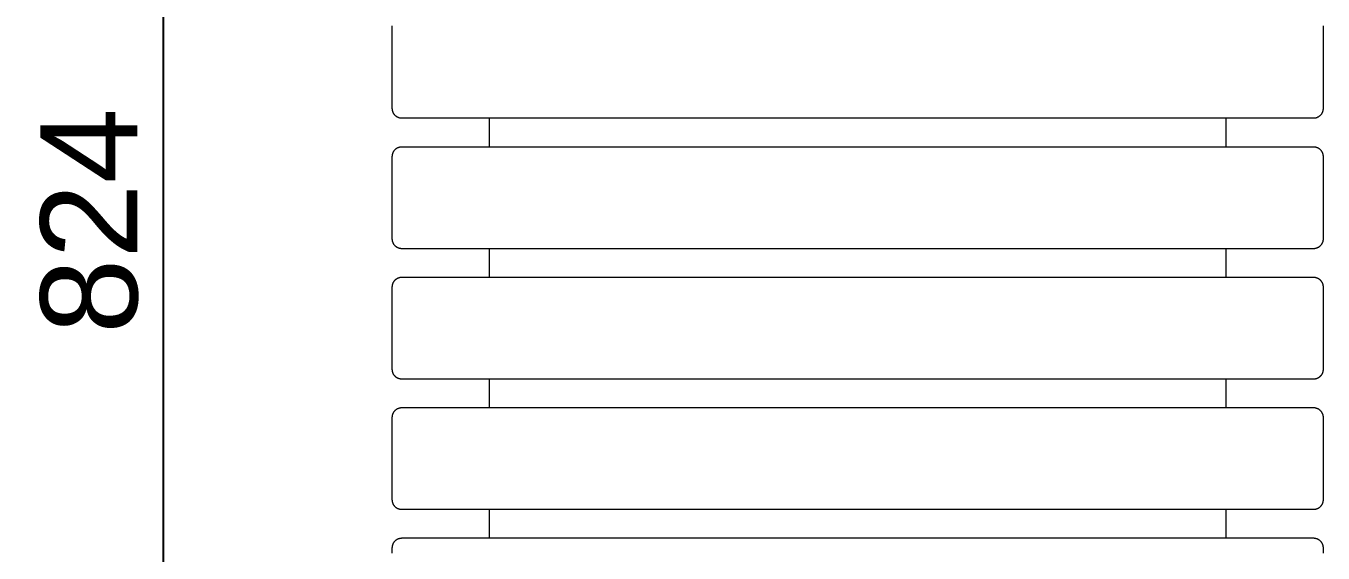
# Model space of a CAD drawing. Header units: millimetres. Extents: x -92 to 3826, y 8 to 2374.
# Drawn here: x -68 to 467, y 1484 to 1701 of the extents above; entities that cross this region are included whole.
import ezdxf

# ---------------------------------------------------------------- set-up
doc = ezdxf.new("R2010")
doc.units = ezdxf.units.MM
doc.layers.add('ZANO_R', color=7, linetype='Continuous', lineweight=0)
doc.layers.add('ZANO_W', color=1, linetype='Continuous', lineweight=0)
doc.styles.add('Arial', font='arial.ttf')
doc.styles.get("Standard").update_dxf_attribs({"font": 'ARIALUNI.TTF'})
doc.dimstyles.new('pl i ang', dxfattribs={"dimtxt": 50, "dimasz": 50, "dimexe": 1.25, "dimexo": 0.625, "dimgap": 10, "dimtad": 1, "dimtoh": 1, "dimtxsty": 'Standard', "dimcen": 2.5, "dimclrd": 1, "dimclre": 1, "dimclrt": 1, "dimadec": 0, "dimazin": 0, "dimtfac": 1, "dimtmove": 0, "dimatfit": 3, "dimfxl": 1, "dimarcsym": 1})

# ---------------------------------------------------------------- blocks, each defined once
blk = doc.blocks.new('*D403')
at = {"layer": 'ZANO_W', "color": 1, "lineweight": -2}
for p, q in [((74.82, 2032.53), (-21.67, 2032.53)), ((-11.67, 1992.53), (-11.67, 1248.93)), ((112.82, 1208.93), (-21.67, 1208.93))]:
    blk.add_line(p, q, dxfattribs=at)
at = {"layer": 'ZANO_W', "color": 1}
for points in [[(-5, 1992.53), (-18.34, 1992.53), (-11.67, 2032.53)], [(-18.34, 1248.93), (-5, 1248.93), (-11.67, 1208.93)]]:
    blk.add_solid(points, dxfattribs=at)
at = {"layer": 'ZANO_W', "color": 1, "insert": (-42.09, 1620.73), "char_height": 40, "attachment_point": 5, "rotation": 90, "style": 'Arial'}
blk.add_mtext('824', dxfattribs=at)

msp = doc.modelspace()

# ---------------------------------------------------------------- linework, layer by layer
at = {"layer": 'ZANO_R'}
for p, q in [((82.82, 1699.08), (82.82, 1701.31)), ((82.82, 1667.16), (82.82, 1699.08)), ((466.82, 1701.31), (466.82, 1699.08)), ((466.82, 1699.08), (466.82, 1667.16)), ((82.82, 1667.02), (82.82, 1667.16)), ((82.83, 1666.88), (82.82, 1667.02)), ((82.84, 1666.74), (82.83, 1666.88)), ((82.86, 1666.6), (82.84, 1666.74)), ((82.88, 1666.46), (82.86, 1666.6)), ((82.9, 1666.32), (82.88, 1666.46)), ((82.94, 1666.19), (82.9, 1666.32)), ((82.97, 1666.05), (82.94, 1666.19)), ((83.01, 1665.92), (82.97, 1666.05)), ((83.06, 1665.79), (83.01, 1665.92)), ((83.11, 1665.66), (83.06, 1665.79)), ((83.16, 1665.53), (83.11, 1665.66)), ((83.22, 1665.4), (83.16, 1665.53)), ((83.29, 1665.28), (83.22, 1665.4)), ((83.35, 1665.16), (83.29, 1665.28)), ((83.43, 1665.04), (83.35, 1665.16)), ((83.5, 1664.92), (83.43, 1665.04)), ((83.58, 1664.81), (83.5, 1664.92)), ((83.67, 1664.69), (83.58, 1664.81)), ((83.75, 1664.59), (83.67, 1664.69)), ((83.85, 1664.48), (83.75, 1664.59)), ((83.94, 1664.38), (83.85, 1664.48)), ((84.04, 1664.28), (83.94, 1664.38)), ((465.69, 1664.38), (465.6, 1664.28)), ((465.79, 1664.48), (465.69, 1664.38)), ((465.88, 1664.59), (465.79, 1664.48)), ((465.97, 1664.69), (465.88, 1664.59)), ((466.05, 1664.81), (465.97, 1664.69)), ((466.13, 1664.92), (466.05, 1664.81)), ((466.21, 1665.04), (466.13, 1664.92)), ((466.28, 1665.16), (466.21, 1665.04)), ((466.35, 1665.28), (466.28, 1665.16)), ((466.41, 1665.4), (466.35, 1665.28)), ((466.47, 1665.53), (466.41, 1665.4)), ((466.53, 1665.66), (466.47, 1665.53)), ((466.58, 1665.79), (466.53, 1665.66)), ((466.62, 1665.92), (466.58, 1665.79)), ((466.66, 1666.05), (466.62, 1665.92)), ((466.7, 1666.19), (466.66, 1666.05)), ((466.73, 1666.32), (466.7, 1666.19)), ((466.76, 1666.46), (466.73, 1666.32)), ((466.78, 1666.6), (466.76, 1666.46)), ((466.8, 1666.74), (466.78, 1666.6)), ((466.81, 1666.88), (466.8, 1666.74)), ((466.82, 1667.16), (466.81, 1667.02)), ((466.81, 1667.02), (466.81, 1666.88)), ((84.14, 1664.18), (84.04, 1664.28)), ((84.25, 1664.09), (84.14, 1664.18)), ((84.35, 1664), (84.25, 1664.09)), ((84.47, 1663.92), (84.35, 1664)), ((84.58, 1663.84), (84.47, 1663.92)), ((84.7, 1663.76), (84.58, 1663.84)), ((84.82, 1663.69), (84.7, 1663.76)), ((84.94, 1663.63), (84.82, 1663.69)), ((85.06, 1663.56), (84.94, 1663.63)), ((85.19, 1663.5), (85.06, 1663.56)), ((85.32, 1663.45), (85.19, 1663.5)), ((85.45, 1663.4), (85.32, 1663.45)), ((85.58, 1663.35), (85.45, 1663.4)), ((85.71, 1663.31), (85.58, 1663.35)), ((85.85, 1663.28), (85.71, 1663.31)), ((85.99, 1663.24), (85.85, 1663.28)), ((86.12, 1663.22), (85.99, 1663.24)), ((86.26, 1663.2), (86.12, 1663.22)), ((86.4, 1663.18), (86.26, 1663.2)), ((86.54, 1663.17), (86.4, 1663.18)), ((86.68, 1663.16), (86.54, 1663.17)), ((86.82, 1663.16), (86.68, 1663.16)), ((462.82, 1663.16), (86.82, 1663.16)), ((122.82, 1663.16), (122.82, 1651.44)), ((426.82, 1651.44), (426.82, 1663.16)), ((462.96, 1663.16), (462.82, 1663.16)), ((463.1, 1663.17), (462.96, 1663.16)), ((463.24, 1663.18), (463.1, 1663.17)), ((463.37, 1663.2), (463.24, 1663.18)), ((463.51, 1663.22), (463.37, 1663.2)), ((463.65, 1663.24), (463.51, 1663.22)), ((463.78, 1663.28), (463.65, 1663.24)), ((463.92, 1663.31), (463.78, 1663.28)), ((464.05, 1663.35), (463.92, 1663.31)), ((464.19, 1663.4), (464.05, 1663.35)), ((464.32, 1663.45), (464.19, 1663.4)), ((464.44, 1663.5), (464.32, 1663.45)), ((464.57, 1663.56), (464.44, 1663.5)), ((464.69, 1663.63), (464.57, 1663.56)), ((464.82, 1663.69), (464.69, 1663.63)), ((464.94, 1663.76), (464.82, 1663.69)), ((465.05, 1663.84), (464.94, 1663.76)), ((465.17, 1663.92), (465.05, 1663.84)), ((465.28, 1664), (465.17, 1663.92)), ((465.39, 1664.09), (465.28, 1664)), ((465.49, 1664.18), (465.39, 1664.09)), ((465.6, 1664.28), (465.49, 1664.18)), ((82.9, 1648.26), (82.93, 1648.39)), ((82.93, 1648.39), (82.97, 1648.52)), ((82.97, 1648.52), (83, 1648.65)), ((83, 1648.65), (83.05, 1648.78)), ((83.05, 1648.78), (83.1, 1648.91)), ((83.1, 1648.91), (83.15, 1649.04)), ((83.15, 1649.04), (83.2, 1649.16)), ((83.2, 1649.16), (83.27, 1649.28)), ((83.27, 1649.28), (83.33, 1649.4)), ((83.33, 1649.4), (83.4, 1649.52)), ((83.4, 1649.52), (83.47, 1649.64)), ((83.47, 1649.64), (83.55, 1649.75)), ((83.55, 1649.75), (83.63, 1649.86)), ((83.63, 1649.86), (83.71, 1649.97)), ((83.71, 1649.97), (83.8, 1650.07)), ((83.8, 1650.07), (83.89, 1650.17)), ((83.89, 1650.17), (83.99, 1650.27)), ((83.99, 1650.27), (84.09, 1650.37)), ((84.09, 1650.37), (84.19, 1650.46)), ((84.19, 1650.46), (84.29, 1650.55)), ((84.29, 1650.55), (84.4, 1650.63)), ((84.4, 1650.63), (84.51, 1650.71)), ((84.51, 1650.71), (84.62, 1650.79)), ((84.62, 1650.79), (84.74, 1650.86)), ((84.74, 1650.86), (84.86, 1650.93)), ((84.86, 1650.93), (84.98, 1650.99)), ((84.98, 1650.99), (85.1, 1651.06)), ((85.1, 1651.06), (85.22, 1651.11)), ((85.22, 1651.11), (85.35, 1651.16)), ((85.35, 1651.16), (85.48, 1651.21)), ((85.48, 1651.21), (85.61, 1651.26)), ((85.61, 1651.26), (85.74, 1651.29)), ((85.74, 1651.29), (85.87, 1651.33)), ((85.87, 1651.33), (86, 1651.36)), ((86, 1651.36), (86.14, 1651.38)), ((86.14, 1651.38), (86.27, 1651.41)), ((86.27, 1651.41), (86.41, 1651.42)), ((86.41, 1651.42), (86.54, 1651.43)), ((86.54, 1651.43), (86.68, 1651.44)), ((86.68, 1651.44), (86.82, 1651.44)), ((86.82, 1651.44), (462.82, 1651.44)), ((462.82, 1651.44), (462.95, 1651.44)), ((462.95, 1651.44), (463.09, 1651.43)), ((463.09, 1651.43), (463.23, 1651.42)), ((463.23, 1651.42), (463.36, 1651.41)), ((463.36, 1651.41), (463.5, 1651.38)), ((463.5, 1651.38), (463.63, 1651.36)), ((463.63, 1651.36), (463.76, 1651.33)), ((463.76, 1651.33), (463.9, 1651.29)), ((463.9, 1651.29), (464.03, 1651.26)), ((464.03, 1651.26), (464.16, 1651.21)), ((464.16, 1651.21), (464.28, 1651.16)), ((464.28, 1651.16), (464.41, 1651.11)), ((464.41, 1651.11), (464.54, 1651.06)), ((464.54, 1651.06), (464.66, 1650.99)), ((464.66, 1650.99), (464.78, 1650.93)), ((464.78, 1650.93), (464.9, 1650.86)), ((464.9, 1650.86), (465.01, 1650.79)), ((465.01, 1650.79), (465.12, 1650.71)), ((465.12, 1650.71), (465.23, 1650.63)), ((465.23, 1650.63), (465.34, 1650.55)), ((465.34, 1650.55), (465.45, 1650.46)), ((465.45, 1650.46), (465.55, 1650.37)), ((465.55, 1650.37), (465.65, 1650.27)), ((465.65, 1650.27), (465.74, 1650.17)), ((465.74, 1650.17), (465.83, 1650.07)), ((465.83, 1650.07), (465.92, 1649.97)), ((465.92, 1649.97), (466, 1649.86)), ((466, 1649.86), (466.09, 1649.75)), ((466.09, 1649.75), (466.16, 1649.64)), ((466.16, 1649.64), (466.23, 1649.52)), ((466.23, 1649.52), (466.3, 1649.4)), ((466.3, 1649.4), (466.37, 1649.28)), ((466.37, 1649.28), (466.43, 1649.16)), ((466.43, 1649.16), (466.49, 1649.04)), ((466.49, 1649.04), (466.54, 1648.91)), ((466.54, 1648.91), (466.59, 1648.78)), ((466.59, 1648.78), (466.63, 1648.65)), ((466.63, 1648.65), (466.67, 1648.52)), ((466.67, 1648.52), (466.7, 1648.39)), ((466.7, 1648.39), (466.73, 1648.26)), ((82.82, 1647.58), (82.83, 1647.72)), ((82.82, 1647.44), (82.82, 1647.58)), ((82.82, 1645.21), (82.82, 1647.44)), ((82.82, 1613.29), (82.82, 1645.21)), ((82.83, 1647.72), (82.84, 1647.85)), ((82.84, 1647.85), (82.85, 1647.99)), ((82.85, 1647.99), (82.88, 1648.12)), ((82.88, 1648.12), (82.9, 1648.26)), ((466.73, 1648.26), (466.76, 1648.12)), ((466.76, 1648.12), (466.78, 1647.99)), ((466.78, 1647.99), (466.8, 1647.85)), ((466.8, 1647.85), (466.81, 1647.72)), ((466.81, 1647.72), (466.81, 1647.58)), ((466.81, 1647.58), (466.82, 1647.44)), ((466.82, 1647.44), (466.82, 1645.21)), ((466.82, 1645.21), (466.82, 1613.29)), ((82.82, 1613.15), (82.82, 1613.29)), ((82.83, 1613.02), (82.82, 1613.15)), ((82.84, 1612.88), (82.83, 1613.02)), ((82.85, 1612.74), (82.84, 1612.88)), ((82.88, 1612.61), (82.85, 1612.74)), ((82.9, 1612.47), (82.88, 1612.61)), ((82.93, 1612.34), (82.9, 1612.47)), ((82.97, 1612.21), (82.93, 1612.34)), ((83, 1612.08), (82.97, 1612.21)), ((83.05, 1611.95), (83, 1612.08)), ((83.1, 1611.82), (83.05, 1611.95)), ((83.15, 1611.69), (83.1, 1611.82)), ((83.2, 1611.57), (83.15, 1611.69)), ((83.27, 1611.45), (83.2, 1611.57)), ((83.33, 1611.33), (83.27, 1611.45)), ((83.4, 1611.21), (83.33, 1611.33)), ((83.47, 1611.09), (83.4, 1611.21)), ((83.55, 1610.98), (83.47, 1611.09)), ((83.63, 1610.87), (83.55, 1610.98)), ((83.71, 1610.76), (83.63, 1610.87)), ((466, 1610.87), (465.92, 1610.76)), ((466.09, 1610.98), (466, 1610.87)), ((466.16, 1611.09), (466.09, 1610.98)), ((466.23, 1611.21), (466.16, 1611.09)), ((466.3, 1611.33), (466.23, 1611.21)), ((466.37, 1611.45), (466.3, 1611.33)), ((466.43, 1611.57), (466.37, 1611.45)), ((466.49, 1611.69), (466.43, 1611.57)), ((466.54, 1611.82), (466.49, 1611.69)), ((466.59, 1611.95), (466.54, 1611.82)), ((466.63, 1612.08), (466.59, 1611.95)), ((466.67, 1612.21), (466.63, 1612.08)), ((466.7, 1612.34), (466.67, 1612.21)), ((466.73, 1612.47), (466.7, 1612.34)), ((466.76, 1612.61), (466.73, 1612.47)), ((466.78, 1612.74), (466.76, 1612.61)), ((466.8, 1612.88), (466.78, 1612.74)), ((466.81, 1613.02), (466.8, 1612.88)), ((466.82, 1613.29), (466.81, 1613.15)), ((466.81, 1613.15), (466.81, 1613.02)), ((83.8, 1610.66), (83.71, 1610.76)), ((83.89, 1610.56), (83.8, 1610.66)), ((83.99, 1610.46), (83.89, 1610.56)), ((84.09, 1610.37), (83.99, 1610.46)), ((84.19, 1610.27), (84.09, 1610.37)), ((84.29, 1610.19), (84.19, 1610.27)), ((84.4, 1610.1), (84.29, 1610.19)), ((84.51, 1610.02), (84.4, 1610.1)), ((84.62, 1609.94), (84.51, 1610.02)), ((84.74, 1609.87), (84.62, 1609.94)), ((84.86, 1609.8), (84.74, 1609.87)), ((84.98, 1609.74), (84.86, 1609.8)), ((85.1, 1609.68), (84.98, 1609.74)), ((85.22, 1609.62), (85.1, 1609.68)), ((85.35, 1609.57), (85.22, 1609.62)), ((85.48, 1609.52), (85.35, 1609.57)), ((85.61, 1609.48), (85.48, 1609.52)), ((85.74, 1609.44), (85.61, 1609.48)), ((85.87, 1609.4), (85.74, 1609.44)), ((86, 1609.37), (85.87, 1609.4)), ((86.14, 1609.35), (86, 1609.37)), ((86.27, 1609.33), (86.14, 1609.35)), ((86.41, 1609.31), (86.27, 1609.33)), ((86.54, 1609.3), (86.41, 1609.31)), ((86.68, 1609.29), (86.54, 1609.3)), ((86.82, 1609.29), (86.68, 1609.29)), ((462.82, 1609.29), (86.82, 1609.29)), ((122.82, 1609.29), (122.82, 1597.57)), ((426.82, 1597.57), (426.82, 1609.29)), ((462.95, 1609.29), (462.82, 1609.29)), ((463.09, 1609.3), (462.95, 1609.29)), ((463.23, 1609.31), (463.09, 1609.3)), ((463.36, 1609.33), (463.23, 1609.31)), ((463.5, 1609.35), (463.36, 1609.33)), ((463.63, 1609.37), (463.5, 1609.35)), ((463.76, 1609.4), (463.63, 1609.37)), ((463.9, 1609.44), (463.76, 1609.4)), ((464.03, 1609.48), (463.9, 1609.44)), ((464.16, 1609.52), (464.03, 1609.48)), ((464.28, 1609.57), (464.16, 1609.52)), ((464.41, 1609.62), (464.28, 1609.57)), ((464.54, 1609.68), (464.41, 1609.62)), ((464.66, 1609.74), (464.54, 1609.68)), ((464.78, 1609.8), (464.66, 1609.74)), ((464.9, 1609.87), (464.78, 1609.8)), ((465.01, 1609.94), (464.9, 1609.87)), ((465.12, 1610.02), (465.01, 1609.94)), ((465.23, 1610.1), (465.12, 1610.02)), ((465.34, 1610.19), (465.23, 1610.1)), ((465.45, 1610.27), (465.34, 1610.19)), ((465.55, 1610.37), (465.45, 1610.27)), ((465.65, 1610.46), (465.55, 1610.37)), ((465.74, 1610.56), (465.65, 1610.46)), ((465.83, 1610.66), (465.74, 1610.56)), ((465.92, 1610.76), (465.83, 1610.66)), ((82.97, 1594.65), (83, 1594.78)), ((83, 1594.78), (83.05, 1594.91)), ((83.05, 1594.91), (83.1, 1595.04)), ((83.1, 1595.04), (83.15, 1595.17)), ((83.15, 1595.17), (83.2, 1595.29)), ((83.2, 1595.29), (83.27, 1595.41)), ((83.27, 1595.41), (83.33, 1595.53)), ((83.33, 1595.53), (83.4, 1595.65)), ((83.4, 1595.65), (83.47, 1595.77)), ((83.47, 1595.77), (83.55, 1595.88)), ((83.55, 1595.88), (83.63, 1595.99)), ((83.63, 1595.99), (83.71, 1596.1)), ((83.71, 1596.1), (83.8, 1596.2)), ((83.8, 1596.2), (83.89, 1596.3)), ((83.89, 1596.3), (83.99, 1596.4)), ((83.99, 1596.4), (84.09, 1596.5)), ((84.09, 1596.5), (84.19, 1596.59)), ((84.19, 1596.59), (84.29, 1596.68)), ((84.29, 1596.68), (84.4, 1596.76)), ((84.4, 1596.76), (84.51, 1596.84)), ((84.51, 1596.84), (84.62, 1596.92)), ((84.62, 1596.92), (84.74, 1596.99)), ((84.74, 1596.99), (84.86, 1597.06)), ((84.86, 1597.06), (84.98, 1597.13)), ((84.98, 1597.13), (85.1, 1597.19)), ((85.1, 1597.19), (85.22, 1597.24)), ((85.22, 1597.24), (85.35, 1597.3)), ((85.35, 1597.3), (85.48, 1597.34)), ((85.48, 1597.34), (85.61, 1597.39)), ((85.61, 1597.39), (85.74, 1597.43)), ((85.74, 1597.43), (85.87, 1597.46)), ((85.87, 1597.46), (86, 1597.49)), ((86, 1597.49), (86.14, 1597.52)), ((86.14, 1597.52), (86.27, 1597.54)), ((86.27, 1597.54), (86.41, 1597.55)), ((86.41, 1597.55), (86.54, 1597.57)), ((86.54, 1597.57), (86.68, 1597.57)), ((86.68, 1597.57), (86.82, 1597.57)), ((86.82, 1597.57), (462.82, 1597.57)), ((462.82, 1597.57), (462.95, 1597.57)), ((462.95, 1597.57), (463.09, 1597.57)), ((463.09, 1597.57), (463.23, 1597.55)), ((463.23, 1597.55), (463.36, 1597.54)), ((463.36, 1597.54), (463.5, 1597.52)), ((463.5, 1597.52), (463.63, 1597.49)), ((463.63, 1597.49), (463.76, 1597.46)), ((463.76, 1597.46), (463.9, 1597.43)), ((463.9, 1597.43), (464.03, 1597.39)), ((464.03, 1597.39), (464.16, 1597.34)), ((464.16, 1597.34), (464.28, 1597.3)), ((464.28, 1597.3), (464.41, 1597.24)), ((464.41, 1597.24), (464.54, 1597.19)), ((464.54, 1597.19), (464.66, 1597.13)), ((464.66, 1597.13), (464.78, 1597.06)), ((464.78, 1597.06), (464.9, 1596.99)), ((464.9, 1596.99), (465.01, 1596.92)), ((465.01, 1596.92), (465.12, 1596.84)), ((465.12, 1596.84), (465.23, 1596.76)), ((465.23, 1596.76), (465.34, 1596.68)), ((465.34, 1596.68), (465.45, 1596.59)), ((465.45, 1596.59), (465.55, 1596.5)), ((465.55, 1596.5), (465.65, 1596.4)), ((465.65, 1596.4), (465.74, 1596.3)), ((465.74, 1596.3), (465.83, 1596.2)), ((465.83, 1596.2), (465.92, 1596.1)), ((465.92, 1596.1), (466, 1595.99)), ((466, 1595.99), (466.09, 1595.88)), ((466.09, 1595.88), (466.16, 1595.77)), ((466.16, 1595.77), (466.23, 1595.65)), ((466.23, 1595.65), (466.3, 1595.53)), ((466.3, 1595.53), (466.37, 1595.41)), ((466.37, 1595.41), (466.43, 1595.29)), ((466.43, 1595.29), (466.49, 1595.17)), ((466.49, 1595.17), (466.54, 1595.04)), ((466.54, 1595.04), (466.59, 1594.91)), ((466.59, 1594.91), (466.63, 1594.78)), ((466.63, 1594.78), (466.67, 1594.65)), ((82.82, 1593.71), (82.83, 1593.85)), ((82.82, 1593.57), (82.82, 1593.71)), ((82.82, 1591.34), (82.82, 1593.57)), ((82.82, 1559.42), (82.82, 1591.34)), ((82.83, 1593.85), (82.84, 1593.98)), ((82.84, 1593.98), (82.85, 1594.12)), ((82.85, 1594.12), (82.88, 1594.25)), ((82.88, 1594.25), (82.9, 1594.39)), ((82.9, 1594.39), (82.93, 1594.52)), ((82.93, 1594.52), (82.97, 1594.65)), ((466.67, 1594.65), (466.7, 1594.52)), ((466.7, 1594.52), (466.73, 1594.39)), ((466.73, 1594.39), (466.76, 1594.25)), ((466.76, 1594.25), (466.78, 1594.12)), ((466.78, 1594.12), (466.8, 1593.98)), ((466.8, 1593.98), (466.81, 1593.85)), ((466.81, 1593.85), (466.81, 1593.71)), ((466.81, 1593.71), (466.82, 1593.57)), ((466.82, 1593.57), (466.82, 1591.34)), ((466.82, 1591.34), (466.82, 1559.42)), ((82.82, 1559.28), (82.82, 1559.42)), ((82.83, 1559.14), (82.82, 1559.28)), ((82.84, 1559), (82.83, 1559.14)), ((82.86, 1558.86), (82.84, 1559)), ((82.88, 1558.72), (82.86, 1558.86)), ((82.9, 1558.59), (82.88, 1558.72)), ((82.94, 1558.45), (82.9, 1558.59)), ((82.97, 1558.32), (82.94, 1558.45)), ((83.01, 1558.18), (82.97, 1558.32)), ((83.06, 1558.05), (83.01, 1558.18)), ((83.11, 1557.92), (83.06, 1558.05)), ((83.16, 1557.79), (83.11, 1557.92)), ((83.22, 1557.67), (83.16, 1557.79)), ((83.29, 1557.54), (83.22, 1557.67)), ((83.35, 1557.42), (83.29, 1557.54)), ((83.43, 1557.3), (83.35, 1557.42)), ((466.28, 1557.42), (466.21, 1557.3)), ((466.35, 1557.54), (466.28, 1557.42)), ((466.41, 1557.67), (466.35, 1557.54)), ((466.47, 1557.79), (466.41, 1557.67)), ((466.53, 1557.92), (466.47, 1557.79)), ((466.58, 1558.05), (466.53, 1557.92)), ((466.62, 1558.18), (466.58, 1558.05)), ((466.66, 1558.32), (466.62, 1558.18)), ((466.7, 1558.45), (466.66, 1558.32)), ((466.73, 1558.59), (466.7, 1558.45)), ((466.76, 1558.72), (466.73, 1558.59)), ((466.78, 1558.86), (466.76, 1558.72)), ((466.8, 1559), (466.78, 1558.86)), ((466.81, 1559.14), (466.8, 1559)), ((466.82, 1559.42), (466.81, 1559.28)), ((466.81, 1559.28), (466.81, 1559.14)), ((83.5, 1557.18), (83.43, 1557.3)), ((83.58, 1557.07), (83.5, 1557.18)), ((83.67, 1556.96), (83.58, 1557.07)), ((83.75, 1556.85), (83.67, 1556.96)), ((83.85, 1556.74), (83.75, 1556.85)), ((83.94, 1556.64), (83.85, 1556.74)), ((84.04, 1556.54), (83.94, 1556.64)), ((84.14, 1556.45), (84.04, 1556.54)), ((84.25, 1556.36), (84.14, 1556.45)), ((84.35, 1556.27), (84.25, 1556.36)), ((84.47, 1556.18), (84.35, 1556.27)), ((84.58, 1556.1), (84.47, 1556.18)), ((84.7, 1556.03), (84.58, 1556.1)), ((84.82, 1555.96), (84.7, 1556.03)), ((84.94, 1555.89), (84.82, 1555.96)), ((85.06, 1555.82), (84.94, 1555.89)), ((85.19, 1555.77), (85.06, 1555.82)), ((85.32, 1555.71), (85.19, 1555.77)), ((85.45, 1555.66), (85.32, 1555.71)), ((85.58, 1555.62), (85.45, 1555.66)), ((85.71, 1555.58), (85.58, 1555.62)), ((85.85, 1555.54), (85.71, 1555.58)), ((85.99, 1555.51), (85.85, 1555.54)), ((86.12, 1555.48), (85.99, 1555.51)), ((86.26, 1555.46), (86.12, 1555.48)), ((86.4, 1555.44), (86.26, 1555.46)), ((86.54, 1555.43), (86.4, 1555.44)), ((86.68, 1555.42), (86.54, 1555.43)), ((86.82, 1555.42), (86.68, 1555.42)), ((462.82, 1555.42), (86.82, 1555.42)), ((122.82, 1555.42), (122.82, 1543.71)), ((426.82, 1543.71), (426.82, 1555.42)), ((462.96, 1555.42), (462.82, 1555.42)), ((463.1, 1555.43), (462.96, 1555.42)), ((463.24, 1555.44), (463.1, 1555.43)), ((463.37, 1555.46), (463.24, 1555.44)), ((463.51, 1555.48), (463.37, 1555.46)), ((463.65, 1555.51), (463.51, 1555.48)), ((463.78, 1555.54), (463.65, 1555.51)), ((463.92, 1555.58), (463.78, 1555.54)), ((464.05, 1555.62), (463.92, 1555.58)), ((464.19, 1555.66), (464.05, 1555.62)), ((464.32, 1555.71), (464.19, 1555.66)), ((464.44, 1555.77), (464.32, 1555.71)), ((464.57, 1555.82), (464.44, 1555.77)), ((464.69, 1555.89), (464.57, 1555.82)), ((464.82, 1555.96), (464.69, 1555.89)), ((464.94, 1556.03), (464.82, 1555.96)), ((465.05, 1556.1), (464.94, 1556.03)), ((465.17, 1556.18), (465.05, 1556.1)), ((465.28, 1556.27), (465.17, 1556.18)), ((465.39, 1556.36), (465.28, 1556.27)), ((465.49, 1556.45), (465.39, 1556.36)), ((465.6, 1556.54), (465.49, 1556.45)), ((465.69, 1556.64), (465.6, 1556.54)), ((465.79, 1556.74), (465.69, 1556.64)), ((465.88, 1556.85), (465.79, 1556.74)), ((465.97, 1556.96), (465.88, 1556.85)), ((466.05, 1557.07), (465.97, 1556.96)), ((466.13, 1557.18), (466.05, 1557.07)), ((466.21, 1557.3), (466.13, 1557.18)), ((83.1, 1541.17), (83.15, 1541.3)), ((83.15, 1541.3), (83.2, 1541.42)), ((83.2, 1541.42), (83.27, 1541.55)), ((83.27, 1541.55), (83.33, 1541.67)), ((83.33, 1541.67), (83.4, 1541.78)), ((83.4, 1541.78), (83.47, 1541.9)), ((83.47, 1541.9), (83.55, 1542.01)), ((83.55, 1542.01), (83.63, 1542.12)), ((83.63, 1542.12), (83.71, 1542.23)), ((83.71, 1542.23), (83.8, 1542.33)), ((83.8, 1542.33), (83.89, 1542.44)), ((83.89, 1542.44), (83.99, 1542.53)), ((83.99, 1542.53), (84.09, 1542.63)), ((84.09, 1542.63), (84.19, 1542.72)), ((84.19, 1542.72), (84.29, 1542.81)), ((84.29, 1542.81), (84.4, 1542.89)), ((84.4, 1542.89), (84.51, 1542.97)), ((84.51, 1542.97), (84.62, 1543.05)), ((84.62, 1543.05), (84.74, 1543.12)), ((84.74, 1543.12), (84.86, 1543.19)), ((84.86, 1543.19), (84.98, 1543.26)), ((84.98, 1543.26), (85.1, 1543.32)), ((85.1, 1543.32), (85.22, 1543.37)), ((85.22, 1543.37), (85.35, 1543.43)), ((85.35, 1543.43), (85.48, 1543.47)), ((85.48, 1543.47), (85.61, 1543.52)), ((85.61, 1543.52), (85.74, 1543.56)), ((85.74, 1543.56), (85.87, 1543.59)), ((85.87, 1543.59), (86, 1543.62)), ((86, 1543.62), (86.14, 1543.65)), ((86.14, 1543.65), (86.27, 1543.67)), ((86.27, 1543.67), (86.41, 1543.68)), ((86.41, 1543.68), (86.54, 1543.7)), ((86.54, 1543.7), (86.68, 1543.7)), ((86.68, 1543.7), (86.82, 1543.71)), ((86.82, 1543.71), (462.82, 1543.71)), ((462.82, 1543.71), (462.95, 1543.7)), ((462.95, 1543.7), (463.09, 1543.7)), ((463.09, 1543.7), (463.23, 1543.68)), ((463.23, 1543.68), (463.36, 1543.67)), ((463.36, 1543.67), (463.5, 1543.65)), ((463.5, 1543.65), (463.63, 1543.62)), ((463.63, 1543.62), (463.76, 1543.59)), ((463.76, 1543.59), (463.9, 1543.56)), ((463.9, 1543.56), (464.03, 1543.52)), ((464.03, 1543.52), (464.16, 1543.47)), ((464.16, 1543.47), (464.28, 1543.43)), ((464.28, 1543.43), (464.41, 1543.37)), ((464.41, 1543.37), (464.54, 1543.32)), ((464.54, 1543.32), (464.66, 1543.26)), ((464.66, 1543.26), (464.78, 1543.19)), ((464.78, 1543.19), (464.9, 1543.12)), ((464.9, 1543.12), (465.01, 1543.05)), ((465.01, 1543.05), (465.12, 1542.97)), ((465.12, 1542.97), (465.23, 1542.89)), ((465.23, 1542.89), (465.34, 1542.81)), ((465.34, 1542.81), (465.45, 1542.72)), ((465.45, 1542.72), (465.55, 1542.63)), ((465.55, 1542.63), (465.65, 1542.53)), ((465.65, 1542.53), (465.74, 1542.44)), ((465.74, 1542.44), (465.83, 1542.33)), ((465.83, 1542.33), (465.92, 1542.23)), ((465.92, 1542.23), (466, 1542.12)), ((466, 1542.12), (466.09, 1542.01)), ((466.09, 1542.01), (466.16, 1541.9)), ((466.16, 1541.9), (466.23, 1541.78)), ((466.23, 1541.78), (466.3, 1541.67)), ((466.3, 1541.67), (466.37, 1541.55)), ((466.37, 1541.55), (466.43, 1541.42)), ((466.43, 1541.42), (466.49, 1541.3)), ((466.49, 1541.3), (466.54, 1541.17)), ((82.82, 1539.84), (82.83, 1539.98)), ((82.82, 1539.71), (82.82, 1539.84)), ((82.82, 1537.47), (82.82, 1539.71)), ((82.82, 1505.55), (82.82, 1537.47)), ((82.83, 1539.98), (82.84, 1540.11)), ((82.84, 1540.11), (82.85, 1540.25)), ((82.85, 1540.25), (82.88, 1540.39)), ((82.88, 1540.39), (82.9, 1540.52)), ((82.9, 1540.52), (82.93, 1540.65)), ((82.93, 1540.65), (82.97, 1540.79)), ((82.97, 1540.79), (83, 1540.92)), ((83, 1540.92), (83.05, 1541.05)), ((83.05, 1541.05), (83.1, 1541.17)), ((466.54, 1541.17), (466.59, 1541.05)), ((466.59, 1541.05), (466.63, 1540.92)), ((466.63, 1540.92), (466.67, 1540.79)), ((466.67, 1540.79), (466.7, 1540.65)), ((466.7, 1540.65), (466.73, 1540.52)), ((466.73, 1540.52), (466.76, 1540.39)), ((466.76, 1540.39), (466.78, 1540.25)), ((466.78, 1540.25), (466.8, 1540.11)), ((466.8, 1540.11), (466.81, 1539.98)), ((466.81, 1539.98), (466.81, 1539.84)), ((466.81, 1539.84), (466.82, 1539.71)), ((466.82, 1539.71), (466.82, 1537.47)), ((466.82, 1537.47), (466.82, 1505.55)), ((82.82, 1505.42), (82.82, 1505.55)), ((82.83, 1505.28), (82.82, 1505.42)), ((82.84, 1505.14), (82.83, 1505.28)), ((82.85, 1505.01), (82.84, 1505.14)), ((82.88, 1504.87), (82.85, 1505.01)), ((82.9, 1504.74), (82.88, 1504.87)), ((82.93, 1504.6), (82.9, 1504.74)), ((82.97, 1504.47), (82.93, 1504.6)), ((83, 1504.34), (82.97, 1504.47)), ((83.05, 1504.21), (83, 1504.34)), ((83.1, 1504.08), (83.05, 1504.21)), ((83.15, 1503.96), (83.1, 1504.08)), ((83.2, 1503.83), (83.15, 1503.96)), ((83.27, 1503.71), (83.2, 1503.83)), ((466.43, 1503.83), (466.37, 1503.71)), ((466.49, 1503.96), (466.43, 1503.83)), ((466.54, 1504.08), (466.49, 1503.96)), ((466.59, 1504.21), (466.54, 1504.08)), ((466.63, 1504.34), (466.59, 1504.21)), ((466.67, 1504.47), (466.63, 1504.34)), ((466.7, 1504.6), (466.67, 1504.47)), ((466.73, 1504.74), (466.7, 1504.6)), ((466.76, 1504.87), (466.73, 1504.74)), ((466.78, 1505.01), (466.76, 1504.87)), ((466.8, 1505.14), (466.78, 1505.01)), ((466.81, 1505.28), (466.8, 1505.14)), ((466.82, 1505.55), (466.81, 1505.42)), ((466.81, 1505.42), (466.81, 1505.28)), ((83.33, 1503.59), (83.27, 1503.71)), ((83.4, 1503.47), (83.33, 1503.59)), ((83.47, 1503.36), (83.4, 1503.47)), ((83.55, 1503.24), (83.47, 1503.36)), ((83.63, 1503.13), (83.55, 1503.24)), ((83.71, 1503.03), (83.63, 1503.13)), ((83.8, 1502.92), (83.71, 1503.03)), ((83.89, 1502.82), (83.8, 1502.92)), ((83.99, 1502.72), (83.89, 1502.82)), ((84.09, 1502.63), (83.99, 1502.72)), ((84.19, 1502.54), (84.09, 1502.63)), ((84.29, 1502.45), (84.19, 1502.54)), ((84.4, 1502.36), (84.29, 1502.45)), ((84.51, 1502.28), (84.4, 1502.36)), ((84.62, 1502.21), (84.51, 1502.28)), ((84.74, 1502.13), (84.62, 1502.21)), ((84.86, 1502.07), (84.74, 1502.13)), ((84.98, 1502), (84.86, 1502.07)), ((85.1, 1501.94), (84.98, 1502)), ((85.22, 1501.88), (85.1, 1501.94)), ((85.35, 1501.83), (85.22, 1501.88)), ((85.48, 1501.78), (85.35, 1501.83)), ((85.61, 1501.74), (85.48, 1501.78)), ((85.74, 1501.7), (85.61, 1501.74)), ((85.87, 1501.67), (85.74, 1501.7)), ((86, 1501.64), (85.87, 1501.67)), ((86.14, 1501.61), (86, 1501.64)), ((86.27, 1501.59), (86.14, 1501.61)), ((86.41, 1501.57), (86.27, 1501.59)), ((86.54, 1501.56), (86.41, 1501.57)), ((86.68, 1501.55), (86.54, 1501.56)), ((86.82, 1501.55), (86.68, 1501.55)), ((462.82, 1501.55), (86.82, 1501.55)), ((122.82, 1501.55), (122.82, 1489.84)), ((426.82, 1489.84), (426.82, 1501.55)), ((462.95, 1501.55), (462.82, 1501.55)), ((463.09, 1501.56), (462.95, 1501.55)), ((463.23, 1501.57), (463.09, 1501.56)), ((463.36, 1501.59), (463.23, 1501.57)), ((463.5, 1501.61), (463.36, 1501.59)), ((463.63, 1501.64), (463.5, 1501.61)), ((463.76, 1501.67), (463.63, 1501.64)), ((463.9, 1501.7), (463.76, 1501.67)), ((464.03, 1501.74), (463.9, 1501.7)), ((464.16, 1501.78), (464.03, 1501.74)), ((464.28, 1501.83), (464.16, 1501.78)), ((464.41, 1501.88), (464.28, 1501.83)), ((464.54, 1501.94), (464.41, 1501.88)), ((464.66, 1502), (464.54, 1501.94)), ((464.78, 1502.07), (464.66, 1502)), ((464.9, 1502.13), (464.78, 1502.07)), ((465.01, 1502.21), (464.9, 1502.13)), ((465.12, 1502.28), (465.01, 1502.21)), ((465.23, 1502.36), (465.12, 1502.28)), ((465.34, 1502.45), (465.23, 1502.36)), ((465.45, 1502.54), (465.34, 1502.45)), ((465.55, 1502.63), (465.45, 1502.54)), ((465.65, 1502.72), (465.55, 1502.63)), ((465.74, 1502.82), (465.65, 1502.72)), ((465.83, 1502.92), (465.74, 1502.82)), ((465.92, 1503.03), (465.83, 1502.92)), ((466, 1503.13), (465.92, 1503.03)), ((466.09, 1503.24), (466, 1503.13)), ((466.16, 1503.36), (466.09, 1503.24)), ((466.23, 1503.47), (466.16, 1503.36)), ((466.3, 1503.59), (466.23, 1503.47)), ((466.37, 1503.71), (466.3, 1503.59)), ((83.27, 1487.68), (83.33, 1487.8)), ((83.33, 1487.8), (83.4, 1487.92)), ((83.4, 1487.92), (83.47, 1488.03)), ((83.47, 1488.03), (83.55, 1488.14)), ((83.55, 1488.14), (83.63, 1488.25)), ((83.63, 1488.25), (83.71, 1488.36)), ((83.71, 1488.36), (83.8, 1488.47)), ((83.8, 1488.47), (83.89, 1488.57)), ((83.89, 1488.57), (83.99, 1488.67)), ((83.99, 1488.67), (84.09, 1488.76)), ((84.09, 1488.76), (84.19, 1488.85)), ((84.19, 1488.85), (84.29, 1488.94)), ((84.29, 1488.94), (84.4, 1489.02)), ((84.4, 1489.02), (84.51, 1489.11)), ((84.51, 1489.11), (84.62, 1489.18)), ((84.62, 1489.18), (84.74, 1489.26)), ((84.74, 1489.26), (84.86, 1489.32)), ((84.86, 1489.32), (84.98, 1489.39)), ((84.98, 1489.39), (85.1, 1489.45)), ((85.1, 1489.45), (85.22, 1489.51)), ((85.22, 1489.51), (85.35, 1489.56)), ((85.35, 1489.56), (85.48, 1489.61)), ((85.48, 1489.61), (85.61, 1489.65)), ((85.61, 1489.65), (85.74, 1489.69)), ((85.74, 1489.69), (85.87, 1489.72)), ((85.87, 1489.72), (86, 1489.75)), ((86, 1489.75), (86.14, 1489.78)), ((86.14, 1489.78), (86.27, 1489.8)), ((86.27, 1489.8), (86.41, 1489.82)), ((86.41, 1489.82), (86.54, 1489.83)), ((86.54, 1489.83), (86.68, 1489.84)), ((86.68, 1489.84), (86.82, 1489.84)), ((86.82, 1489.84), (462.82, 1489.84)), ((462.82, 1489.84), (462.95, 1489.84)), ((462.95, 1489.84), (463.09, 1489.83)), ((463.09, 1489.83), (463.23, 1489.82)), ((463.23, 1489.82), (463.36, 1489.8)), ((463.36, 1489.8), (463.5, 1489.78)), ((463.5, 1489.78), (463.63, 1489.75)), ((463.63, 1489.75), (463.76, 1489.72)), ((463.76, 1489.72), (463.9, 1489.69)), ((463.9, 1489.69), (464.03, 1489.65)), ((464.03, 1489.65), (464.16, 1489.61)), ((464.16, 1489.61), (464.28, 1489.56)), ((464.28, 1489.56), (464.41, 1489.51)), ((464.41, 1489.51), (464.54, 1489.45)), ((464.54, 1489.45), (464.66, 1489.39)), ((464.66, 1489.39), (464.78, 1489.32)), ((464.78, 1489.32), (464.9, 1489.26)), ((464.9, 1489.26), (465.01, 1489.18)), ((465.01, 1489.18), (465.12, 1489.11)), ((465.12, 1489.11), (465.23, 1489.02)), ((465.23, 1489.02), (465.34, 1488.94)), ((465.34, 1488.94), (465.45, 1488.85)), ((465.45, 1488.85), (465.55, 1488.76)), ((465.55, 1488.76), (465.65, 1488.67)), ((465.65, 1488.67), (465.74, 1488.57)), ((465.74, 1488.57), (465.83, 1488.47)), ((465.83, 1488.47), (465.92, 1488.36)), ((465.92, 1488.36), (466, 1488.25)), ((466, 1488.25), (466.09, 1488.14)), ((466.09, 1488.14), (466.16, 1488.03)), ((466.16, 1488.03), (466.23, 1487.92)), ((466.23, 1487.92), (466.3, 1487.8)), ((466.3, 1487.8), (466.37, 1487.68)), ((82.82, 1485.97), (82.83, 1486.11)), ((82.82, 1485.84), (82.82, 1485.97)), ((82.82, 1483.61), (82.82, 1485.84)), ((82.83, 1486.11), (82.84, 1486.25)), ((82.84, 1486.25), (82.85, 1486.38)), ((82.85, 1486.38), (82.88, 1486.52)), ((82.88, 1486.52), (82.9, 1486.65)), ((82.9, 1486.65), (82.93, 1486.78)), ((82.93, 1486.78), (82.97, 1486.92)), ((82.97, 1486.92), (83, 1487.05)), ((83, 1487.05), (83.05, 1487.18)), ((83.05, 1487.18), (83.1, 1487.3)), ((83.1, 1487.3), (83.15, 1487.43)), ((83.15, 1487.43), (83.2, 1487.56)), ((83.2, 1487.56), (83.27, 1487.68)), ((466.37, 1487.68), (466.43, 1487.56)), ((466.43, 1487.56), (466.49, 1487.43)), ((466.49, 1487.43), (466.54, 1487.3)), ((466.54, 1487.3), (466.59, 1487.18)), ((466.59, 1487.18), (466.63, 1487.05)), ((466.63, 1487.05), (466.67, 1486.92)), ((466.67, 1486.92), (466.7, 1486.78)), ((466.7, 1486.78), (466.73, 1486.65)), ((466.73, 1486.65), (466.76, 1486.52)), ((466.76, 1486.52), (466.78, 1486.38)), ((466.78, 1486.38), (466.8, 1486.25)), ((466.8, 1486.25), (466.81, 1486.11)), ((466.81, 1486.11), (466.81, 1485.97)), ((466.81, 1485.97), (466.82, 1485.84)), ((466.82, 1485.84), (466.82, 1483.61))]:
    msp.add_line(p, q, dxfattribs=at)

# ---------------------------------------------------------------- dimensions: what is measured, and where the dimension line sits
at = {"layer": 'ZANO_W'}
dim = msp.add_linear_dim(base=(-11.67, 1208.93), p1=(84.82, 2032.53), p2=(122.82, 1208.93), angle=90, dimstyle='pl i ang', override={"dimtxt": 40, "dimasz": 40, "dimexe": 10, "dimexo": 10, "dimtoh": 0, "dimdec": 0, "dimtxsty": 'Arial', "dimtdec": 0, "dimtmove": 1}, dxfattribs=at)
dim.commit()
dim.dimension.update_dxf_attribs({"geometry": '*D403', "text_midpoint": (-42.09, 1620.73)})

doc.saveas('drawing.dxf')
